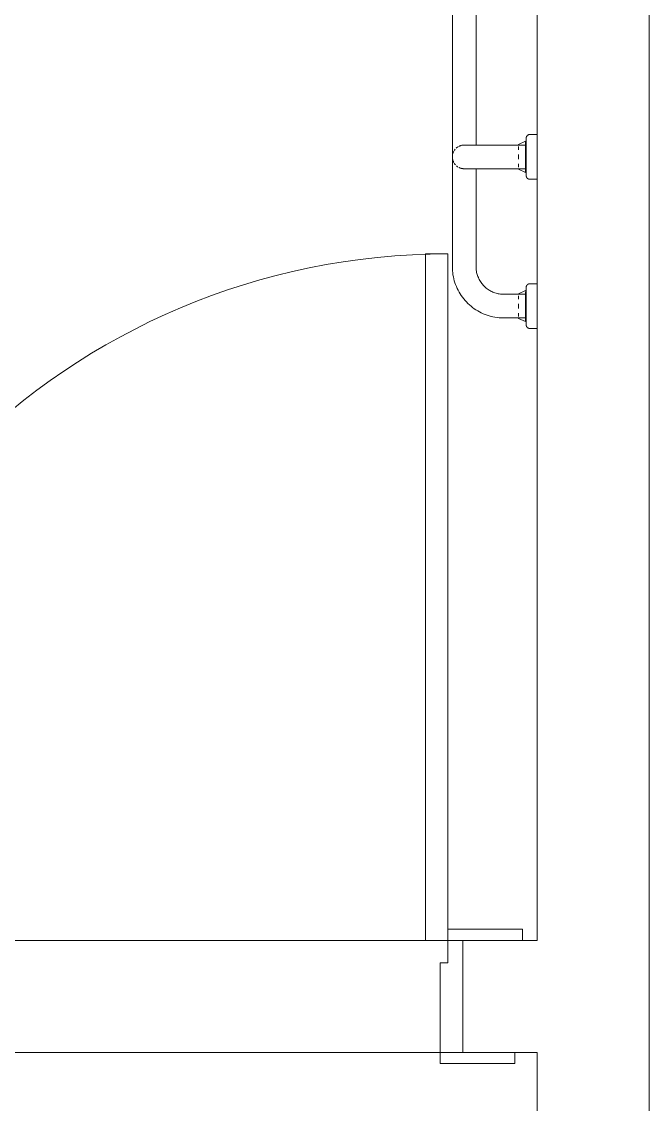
# Model space of a CAD drawing. Header units: millimetres. Extents: x 565.4 to 596.6, y 239.2 to 280.8.
# Drawn here: x 579.594 to 580.435, y 263.441 to 264.892 of the extents above; entities that cross this region are included whole.
import ezdxf

# ---------------------------------------------------------------- set-up
doc = ezdxf.new("R2010")
doc.units = ezdxf.units.MM
doc.header["$LTSCALE"] = 75
for name, color, linetype, lineweight in [('A Arquitetura LRZ', 252, 'Continuous', 9), ('A Esquadrias LRZ', 252, 'Continuous', 9), ('A Mobiliário LRZ', 253, 'Continuous', 9)]:
    doc.layers.add(name, color=color, linetype=linetype, lineweight=lineweight)

msp = doc.modelspace()

# ---------------------------------------------------------------- linework, layer by layer
at = {"layer": 'A Arquitetura LRZ'}
for p, q in [((580.4348, 240.8304), (580.4348, 280.8104)), ((580.2848, 265.6604), (580.2848, 263.6604)), ((580.2848, 263.6604), (580.1848, 263.6604)), ((580.1848, 263.6604), (580.1848, 263.5104)), ((580.1848, 263.5104), (580.2848, 263.5104)), ((580.2848, 240.8104), (580.2848, 263.5104))]:
    msp.add_line(p, q, dxfattribs=at)
at = {"layer": 'A Esquadrias LRZ'}
for p, q in [((580.1348, 264.5804), (580.1648, 264.5804)), ((580.1348, 263.6604), (580.1348, 264.5804)), ((580.1648, 264.5804), (580.1648, 263.6604)), ((580.1648, 263.6754), (580.2648, 263.6754)), ((580.2648, 263.6754), (580.2648, 263.6604)), ((579.2448, 263.6604), (580.1648, 263.6604)), ((580.1648, 263.6604), (580.1348, 263.6604)), ((580.1648, 263.6604), (580.1648, 263.6304)), ((580.1648, 263.6604), (580.1848, 263.6604)), ((580.1848, 263.6604), (580.1648, 263.6604)), ((580.1548, 263.6304), (580.1548, 263.5104)), ((580.1648, 263.6304), (580.1548, 263.6304)), ((580.1548, 263.5104), (579.2548, 263.5104)), ((580.1848, 263.5104), (580.1548, 263.5104)), ((580.1548, 263.5104), (580.1848, 263.5104)), ((580.1548, 263.4954), (580.1548, 263.5104)), ((580.2548, 263.5104), (580.2548, 263.4954)), ((580.2548, 263.4954), (580.1548, 263.4954))]:
    msp.add_line(p, q, dxfattribs=at)
msp.add_arc((580.1648, 263.6604), 0.92, 90, 180, dxfattribs=at)
at = {"layer": 'A Mobiliário LRZ'}
for p, q in [((580.171, 265.2574), (580.171, 264.5634)), ((580.2027, 264.7262), (580.2027, 265.2574)), ((580.2698, 264.7354), (580.2699, 264.7356)), ((580.2698, 264.7353), (580.2698, 264.7354)), ((580.2698, 264.7354), (580.2698, 264.7354)), ((580.2698, 264.7354), (580.2698, 264.7354)), ((580.2698, 264.7354), (580.2698, 264.7354)), ((580.2698, 264.7354), (580.2698, 264.7353)), ((580.2698, 264.7352), (580.2698, 264.7353)), ((580.2698, 264.7353), (580.2698, 264.7352)), ((580.2698, 264.735), (580.2698, 264.7352)), ((580.2698, 264.7352), (580.2698, 264.7351)), ((580.2698, 264.7351), (580.2698, 264.7349)), ((580.2698, 264.7348), (580.2698, 264.735)), ((580.2698, 264.7349), (580.2698, 264.7347)), ((580.2698, 264.7346), (580.2698, 264.7348)), ((580.2698, 264.7347), (580.2698, 264.7344)), ((580.2698, 264.7343), (580.2698, 264.7346)), ((580.2698, 264.7344), (580.2698, 264.7341)), ((580.2698, 264.734), (580.2698, 264.7343)), ((580.2698, 264.7341), (580.2698, 264.7338)), ((580.2699, 264.7364), (580.27, 264.7366)), ((580.2699, 264.7364), (580.27, 264.7366)), ((580.2699, 264.7362), (580.2699, 264.7364)), ((580.2699, 264.7362), (580.2699, 264.7364)), ((580.2699, 264.736), (580.2699, 264.7362)), ((580.2699, 264.736), (580.2699, 264.7362)), ((580.2699, 264.7358), (580.2699, 264.736)), ((580.2699, 264.7356), (580.2699, 264.7358)), ((580.27, 264.7368), (580.2701, 264.737)), ((580.27, 264.7368), (580.2701, 264.737)), ((580.27, 264.7366), (580.27, 264.7368)), ((580.27, 264.7366), (580.27, 264.7368)), ((580.2701, 264.737), (580.2702, 264.7372)), ((580.2701, 264.737), (580.2702, 264.7372)), ((580.2702, 264.7374), (580.2703, 264.7375)), ((580.2702, 264.7374), (580.2703, 264.7375)), ((580.2702, 264.7372), (580.2702, 264.7374)), ((580.2702, 264.7372), (580.2702, 264.7374)), ((580.2703, 264.7375), (580.2704, 264.7377)), ((580.2703, 264.7375), (580.2704, 264.7377)), ((580.2704, 264.7377), (580.2705, 264.7379)), ((580.2704, 264.7377), (580.2705, 264.7379)), ((580.2705, 264.7379), (580.2706, 264.7381)), ((580.2705, 264.7379), (580.2706, 264.7381)), ((580.2706, 264.7381), (580.2707, 264.7382)), ((580.2706, 264.7381), (580.2707, 264.7382)), ((580.2707, 264.7382), (580.2708, 264.7384)), ((580.2707, 264.7382), (580.2708, 264.7384)), ((580.2708, 264.7384), (580.271, 264.7385)), ((580.2708, 264.7384), (580.271, 264.7385)), ((580.271, 264.7385), (580.2711, 264.7387)), ((580.271, 264.7385), (580.2711, 264.7387)), ((580.2711, 264.7387), (580.2712, 264.7388)), ((580.2711, 264.7387), (580.2712, 264.7388)), ((580.2712, 264.7388), (580.2714, 264.739)), ((580.2714, 264.739), (580.2715, 264.7391)), ((580.2715, 264.7391), (580.2717, 264.7393)), ((580.2715, 264.7391), (580.2717, 264.7393)), ((580.2717, 264.7393), (580.2718, 264.7394)), ((580.2717, 264.7393), (580.2718, 264.7394)), ((580.2718, 264.7394), (580.272, 264.7395)), ((580.2718, 264.7394), (580.272, 264.7395)), ((580.272, 264.7395), (580.2721, 264.7396)), ((580.272, 264.7395), (580.2721, 264.7396)), ((580.2721, 264.7396), (580.2723, 264.7397)), ((580.2721, 264.7396), (580.2723, 264.7397)), ((580.2723, 264.7397), (580.2725, 264.7398)), ((580.2723, 264.7397), (580.2725, 264.7398)), ((580.2725, 264.7398), (580.2727, 264.7399)), ((580.2725, 264.7398), (580.2727, 264.7399)), ((580.2727, 264.7399), (580.2728, 264.74)), ((580.2727, 264.7399), (580.2728, 264.74)), ((580.2728, 264.74), (580.273, 264.7401)), ((580.2728, 264.74), (580.273, 264.7401)), ((580.273, 264.7401), (580.2732, 264.7401)), ((580.273, 264.7401), (580.2732, 264.7401)), ((580.2732, 264.7401), (580.2734, 264.7402)), ((580.2732, 264.7401), (580.2734, 264.7402)), ((580.2734, 264.7402), (580.2736, 264.7402)), ((580.2734, 264.7402), (580.2736, 264.7402)), ((580.2736, 264.7402), (580.2738, 264.7403)), ((580.2736, 264.7402), (580.2738, 264.7403)), ((580.2738, 264.7403), (580.274, 264.7403)), ((580.2738, 264.7403), (580.274, 264.7403)), ((580.274, 264.7403), (580.2742, 264.7404)), ((580.274, 264.7403), (580.2742, 264.7404)), ((580.2742, 264.7404), (580.2744, 264.7404)), ((580.2742, 264.7404), (580.2744, 264.7404)), ((580.2744, 264.7404), (580.2746, 264.7404)), ((580.2744, 264.7404), (580.2746, 264.7404)), ((580.2746, 264.7404), (580.2748, 264.7404)), ((580.2848, 264.7404), (580.2748, 264.7404)), ((580.2748, 264.7404), (580.2748, 264.7404)), ((580.1737, 264.7194), (580.1741, 264.7199)), ((580.1741, 264.7199), (580.1745, 264.7204)), ((580.1745, 264.7204), (580.1749, 264.7209)), ((580.1762, 264.7222), (580.1767, 264.7226)), ((580.1767, 264.7226), (580.1772, 264.723)), ((580.1772, 264.723), (580.1777, 264.7234)), ((580.1777, 264.7234), (580.1782, 264.7237)), ((580.1793, 264.7244), (580.1799, 264.7247)), ((580.1799, 264.7247), (580.1805, 264.7249)), ((580.1805, 264.7249), (580.1811, 264.7252)), ((580.1811, 264.7252), (580.1817, 264.7254)), ((580.1817, 264.7254), (580.1823, 264.7256)), ((580.1823, 264.7256), (580.1829, 264.7258)), ((580.1829, 264.7258), (580.1835, 264.7259)), ((580.1835, 264.7259), (580.1841, 264.726)), ((580.1841, 264.726), (580.1847, 264.7261)), ((580.1847, 264.7261), (580.1854, 264.7262)), ((580.1854, 264.7262), (580.186, 264.7262)), ((580.186, 264.7262), (580.1866, 264.7263)), ((580.1866, 264.7263), (580.1868, 264.7263)), ((580.1869, 264.7263), (580.1868, 264.7263)), ((580.1868, 264.7263), (580.1868, 264.7263)), ((580.1868, 264.7263), (580.1869, 264.7263)), ((580.187, 264.7263), (580.1869, 264.7263)), ((580.1869, 264.7263), (580.187, 264.7263)), ((580.1873, 264.7263), (580.187, 264.7263)), ((580.187, 264.7263), (580.1872, 264.7263)), ((580.1872, 264.7263), (580.1875, 264.7263)), ((580.1876, 264.7263), (580.1873, 264.7263)), ((580.1875, 264.7263), (580.1879, 264.7263)), ((580.188, 264.7263), (580.1876, 264.7263)), ((580.1879, 264.7263), (580.1883, 264.7263)), ((580.1885, 264.7263), (580.188, 264.7263)), ((580.1883, 264.7263), (580.1889, 264.7263)), ((580.189, 264.7263), (580.1885, 264.7263)), ((580.1889, 264.7263), (580.1895, 264.7263)), ((580.1897, 264.7263), (580.189, 264.7263)), ((580.1895, 264.7263), (580.1902, 264.7263)), ((580.1904, 264.7263), (580.1897, 264.7263)), ((580.1902, 264.7263), (580.191, 264.7263)), ((580.1912, 264.7263), (580.1904, 264.7263)), ((580.191, 264.7263), (580.1919, 264.7263)), ((580.1921, 264.7263), (580.1912, 264.7263)), ((580.1919, 264.7263), (580.1928, 264.7263)), ((580.1931, 264.7263), (580.1921, 264.7263)), ((580.1941, 264.7263), (580.1931, 264.7263)), ((580.1952, 264.7263), (580.1941, 264.7263)), ((580.1964, 264.7263), (580.1952, 264.7263)), ((580.1977, 264.7263), (580.1964, 264.7263)), ((580.199, 264.7263), (580.1977, 264.7263)), ((580.2004, 264.7263), (580.199, 264.7263)), ((580.1992, 264.7263), (580.2, 264.7263)), ((580.2, 264.7263), (580.2014, 264.7263)), ((580.2018, 264.7263), (580.2004, 264.7263)), ((580.2014, 264.7263), (580.2029, 264.7263)), ((580.2033, 264.7263), (580.2018, 264.7263)), ((580.2029, 264.7263), (580.2044, 264.7263)), ((580.2049, 264.7263), (580.2033, 264.7263)), ((580.2044, 264.7263), (580.2061, 264.7263)), ((580.2065, 264.7263), (580.2049, 264.7263)), ((580.2061, 264.7263), (580.2077, 264.7263)), ((580.2082, 264.7263), (580.2065, 264.7263)), ((580.2077, 264.7263), (580.2094, 264.7263)), ((580.2099, 264.7263), (580.2082, 264.7263)), ((580.2094, 264.7263), (580.2112, 264.7263)), ((580.2117, 264.7263), (580.2099, 264.7263)), ((580.2112, 264.7263), (580.213, 264.7263)), ((580.2135, 264.7263), (580.2117, 264.7263)), ((580.213, 264.7263), (580.2149, 264.7263)), ((580.2154, 264.7263), (580.2135, 264.7263)), ((580.2149, 264.7263), (580.2167, 264.7263)), ((580.2173, 264.7263), (580.2154, 264.7263)), ((580.2167, 264.7263), (580.2187, 264.7263)), ((580.2192, 264.7263), (580.2173, 264.7263)), ((580.2187, 264.7263), (580.2206, 264.7263)), ((580.2212, 264.7263), (580.2192, 264.7263)), ((580.2206, 264.7263), (580.2226, 264.7263)), ((580.2232, 264.7263), (580.2212, 264.7263)), ((580.2226, 264.7263), (580.2246, 264.7263)), ((580.2252, 264.7263), (580.2232, 264.7263)), ((580.2246, 264.7263), (580.2267, 264.7263)), ((580.2272, 264.7263), (580.2252, 264.7263)), ((580.2267, 264.7263), (580.2287, 264.7263)), ((580.2293, 264.7263), (580.2272, 264.7263)), ((580.2287, 264.7263), (580.2308, 264.7263)), ((580.2314, 264.7263), (580.2293, 264.7263)), ((580.2308, 264.7263), (580.2329, 264.7263)), ((580.2335, 264.7263), (580.2314, 264.7263)), ((580.2329, 264.7263), (580.235, 264.7263)), ((580.2356, 264.7263), (580.2335, 264.7263)), ((580.235, 264.7263), (580.2372, 264.7263)), ((580.2377, 264.7263), (580.2356, 264.7263)), ((580.2372, 264.7263), (580.2393, 264.7263)), ((580.2398, 264.7263), (580.2377, 264.7263)), ((580.2698, 264.7263), (580.2398, 264.7263)), ((580.2688, 264.7313), (580.2598, 264.7271)), ((580.2598, 264.7271), (580.2598, 264.7267)), ((580.2598, 264.7242), (580.2598, 264.7198)), ((580.2698, 264.7313), (580.2688, 264.7313)), ((580.2688, 264.7313), (580.2688, 264.6896)), ((580.2698, 264.7336), (580.2698, 264.734)), ((580.2698, 264.7338), (580.2698, 264.7334)), ((580.2698, 264.7332), (580.2698, 264.7336)), ((580.2698, 264.7334), (580.2698, 264.733)), ((580.2698, 264.7328), (580.2698, 264.7332)), ((580.2698, 264.733), (580.2698, 264.7326)), ((580.2698, 264.7323), (580.2698, 264.7328)), ((580.2698, 264.7326), (580.2698, 264.7321)), ((580.2698, 264.7318), (580.2698, 264.7323)), ((580.2698, 264.7318), (580.2698, 264.7323)), ((580.2698, 264.7321), (580.2698, 264.7316)), ((580.2698, 264.7321), (580.2698, 264.7316)), ((580.2698, 264.7313), (580.2698, 264.7318)), ((580.2698, 264.7313), (580.2698, 264.7318)), ((580.2698, 264.7316), (580.2698, 264.731)), ((580.2698, 264.7316), (580.2698, 264.731)), ((580.2698, 264.7313), (580.2698, 264.7312)), ((580.2698, 264.731), (580.2698, 264.7305)), ((580.2698, 264.7305), (580.2698, 264.7298)), ((580.2698, 264.7298), (580.2698, 264.7292)), ((580.2698, 264.7292), (580.2698, 264.7285)), ((580.2698, 264.7285), (580.2698, 264.7278)), ((580.2698, 264.7278), (580.2698, 264.7271)), ((580.2698, 264.7271), (580.2698, 264.7263)), ((580.2698, 264.7263), (580.2698, 264.7255)), ((580.2698, 264.7255), (580.2698, 264.7247)), ((580.2698, 264.7247), (580.2698, 264.7239)), ((580.2698, 264.7239), (580.2698, 264.7231)), ((580.2698, 264.7231), (580.2698, 264.7222)), ((580.2698, 264.7222), (580.2698, 264.7213)), ((580.2698, 264.7213), (580.2698, 264.7204)), ((580.2698, 264.7204), (580.2698, 264.7195)), ((580.171, 264.7117), (580.1711, 264.7123)), ((580.171, 264.711), (580.171, 264.7117)), ((580.171, 264.7104), (580.171, 264.711)), ((580.171, 264.7096), (580.171, 264.7102)), ((580.171, 264.709), (580.171, 264.7096)), ((580.1711, 264.7083), (580.171, 264.709)), ((580.1711, 264.7123), (580.1712, 264.7129)), ((580.1712, 264.7077), (580.1711, 264.7083)), ((580.1712, 264.7129), (580.1713, 264.7136)), ((580.1713, 264.7071), (580.1712, 264.7077)), ((580.1713, 264.7136), (580.1714, 264.7142)), ((580.1715, 264.7065), (580.1713, 264.7071)), ((580.1714, 264.7142), (580.1716, 264.7148)), ((580.1716, 264.7059), (580.1715, 264.7065)), ((580.1716, 264.7148), (580.1718, 264.7154)), ((580.1718, 264.7053), (580.1716, 264.7059)), ((580.1718, 264.7154), (580.172, 264.716)), ((580.172, 264.7047), (580.1718, 264.7053)), ((580.172, 264.716), (580.1722, 264.7166)), ((580.1722, 264.7166), (580.1725, 264.7172)), ((580.1725, 264.7172), (580.1728, 264.7177)), ((580.1734, 264.7188), (580.1737, 264.7194)), ((580.2598, 264.7135), (580.2598, 264.7073)), ((580.2698, 264.7195), (580.2698, 264.7185)), ((580.2698, 264.7185), (580.2698, 264.7176)), ((580.2698, 264.7176), (580.2698, 264.7166)), ((580.2698, 264.7166), (580.2698, 264.7156)), ((580.2698, 264.7156), (580.2698, 264.7147)), ((580.2698, 264.7147), (580.2698, 264.7137)), ((580.2698, 264.7137), (580.2698, 264.7127)), ((580.2698, 264.7127), (580.2698, 264.7117)), ((580.2698, 264.7117), (580.2698, 264.7107)), ((580.2698, 264.7107), (580.2698, 264.7097)), ((580.2698, 264.7097), (580.2698, 264.7087)), ((580.2698, 264.7087), (580.2698, 264.7077)), ((580.2698, 264.7077), (580.2698, 264.7067)), ((580.2698, 264.7067), (580.2698, 264.7057)), ((580.2698, 264.7057), (580.2698, 264.7047)), ((580.1723, 264.7041), (580.172, 264.7047)), ((580.1725, 264.7035), (580.1723, 264.7041)), ((580.1728, 264.7029), (580.1725, 264.7035)), ((580.1738, 264.7013), (580.1735, 264.7018)), ((580.1742, 264.7008), (580.1738, 264.7013)), ((580.1746, 264.7003), (580.1742, 264.7008)), ((580.175, 264.6998), (580.1746, 264.7003)), ((580.1768, 264.6981), (580.1764, 264.6985)), ((580.1773, 264.6977), (580.1768, 264.6981)), ((580.1779, 264.6973), (580.1773, 264.6977)), ((580.1784, 264.697), (580.1779, 264.6973)), ((580.1801, 264.6961), (580.1795, 264.6963)), ((580.1806, 264.6958), (580.1801, 264.6961)), ((580.1812, 264.6956), (580.1806, 264.6958)), ((580.1818, 264.6954), (580.1812, 264.6956)), ((580.1824, 264.6952), (580.1818, 264.6954)), ((580.183, 264.695), (580.1824, 264.6952)), ((580.1837, 264.6949), (580.183, 264.695)), ((580.1843, 264.6948), (580.1837, 264.6949)), ((580.1849, 264.6947), (580.1843, 264.6948)), ((580.1855, 264.6946), (580.1849, 264.6947)), ((580.1862, 264.6946), (580.1855, 264.6946)), ((580.1868, 264.6946), (580.1862, 264.6946)), ((580.1868, 264.6946), (580.1869, 264.6946)), ((580.1869, 264.6946), (580.1868, 264.6946)), ((580.1868, 264.6946), (580.1868, 264.6946)), ((580.1869, 264.6946), (580.187, 264.6946)), ((580.187, 264.6946), (580.1869, 264.6946)), ((580.187, 264.6946), (580.1872, 264.6946)), ((580.1873, 264.6946), (580.187, 264.6946)), ((580.1872, 264.6946), (580.1875, 264.6946)), ((580.1876, 264.6946), (580.1873, 264.6946)), ((580.1875, 264.6946), (580.1879, 264.6946)), ((580.188, 264.6946), (580.1876, 264.6946)), ((580.1879, 264.6946), (580.1883, 264.6946)), ((580.1885, 264.6946), (580.188, 264.6946)), ((580.1883, 264.6946), (580.1889, 264.6946)), ((580.189, 264.6946), (580.1885, 264.6946)), ((580.1889, 264.6946), (580.1895, 264.6946)), ((580.1897, 264.6946), (580.189, 264.6946)), ((580.1895, 264.6946), (580.1902, 264.6946)), ((580.1904, 264.6946), (580.1897, 264.6946)), ((580.1902, 264.6946), (580.191, 264.6946)), ((580.1912, 264.6946), (580.1904, 264.6946)), ((580.191, 264.6946), (580.1919, 264.6946)), ((580.1921, 264.6946), (580.1912, 264.6946)), ((580.1919, 264.6946), (580.1928, 264.6946)), ((580.1931, 264.6946), (580.1921, 264.6946)), ((580.1928, 264.6946), (580.1938, 264.6946)), ((580.1941, 264.6946), (580.1931, 264.6946)), ((580.1938, 264.6946), (580.1949, 264.6946)), ((580.1949, 264.6946), (580.1961, 264.6946)), ((580.1961, 264.6946), (580.1973, 264.6946)), ((580.1973, 264.6946), (580.1986, 264.6946)), ((580.1986, 264.6946), (580.2, 264.6946)), ((580.2, 264.6946), (580.2014, 264.6946)), ((580.2014, 264.6946), (580.2029, 264.6946)), ((580.2027, 264.5634), (580.2027, 264.6944)), ((580.2029, 264.6946), (580.2044, 264.6946)), ((580.2044, 264.6946), (580.2061, 264.6946)), ((580.2061, 264.6946), (580.2077, 264.6946)), ((580.2077, 264.6946), (580.2094, 264.6946)), ((580.2094, 264.6946), (580.2112, 264.6946)), ((580.2112, 264.6946), (580.213, 264.6946)), ((580.2135, 264.6946), (580.2126, 264.6946)), ((580.213, 264.6946), (580.2149, 264.6946)), ((580.2154, 264.6946), (580.2135, 264.6946)), ((580.2149, 264.6946), (580.2167, 264.6946)), ((580.2173, 264.6946), (580.2154, 264.6946)), ((580.2167, 264.6946), (580.2187, 264.6946)), ((580.2192, 264.6946), (580.2173, 264.6946)), ((580.2187, 264.6946), (580.2206, 264.6946)), ((580.2212, 264.6946), (580.2192, 264.6946)), ((580.2206, 264.6946), (580.2226, 264.6946)), ((580.2232, 264.6946), (580.2212, 264.6946)), ((580.2226, 264.6946), (580.2246, 264.6946)), ((580.2252, 264.6946), (580.2232, 264.6946)), ((580.2246, 264.6946), (580.2267, 264.6946)), ((580.2272, 264.6946), (580.2252, 264.6946)), ((580.2267, 264.6946), (580.2287, 264.6946)), ((580.2293, 264.6946), (580.2272, 264.6946)), ((580.2287, 264.6946), (580.2308, 264.6946)), ((580.2314, 264.6946), (580.2293, 264.6946)), ((580.2308, 264.6946), (580.2329, 264.6946)), ((580.2335, 264.6946), (580.2314, 264.6946)), ((580.2329, 264.6946), (580.235, 264.6946)), ((580.2356, 264.6946), (580.2335, 264.6946)), ((580.235, 264.6946), (580.2372, 264.6946)), ((580.2377, 264.6946), (580.2356, 264.6946)), ((580.2372, 264.6946), (580.2393, 264.6946)), ((580.2398, 264.6946), (580.2377, 264.6946)), ((580.2393, 264.6946), (580.2398, 264.6946)), ((580.2398, 264.6946), (580.2698, 264.6946)), ((580.2598, 264.7011), (580.2598, 264.6966)), ((580.2598, 264.6938), (580.2688, 264.6896)), ((580.2598, 264.6938), (580.2598, 264.6938)), ((580.2698, 264.7047), (580.2698, 264.7038)), ((580.2698, 264.7038), (580.2698, 264.7028)), ((580.2698, 264.7028), (580.2698, 264.7018)), ((580.2698, 264.7018), (580.2698, 264.7009)), ((580.2698, 264.7009), (580.2698, 264.7)), ((580.2698, 264.7), (580.2698, 264.6991)), ((580.2698, 264.6991), (580.2698, 264.6982)), ((580.2698, 264.6982), (580.2698, 264.6974)), ((580.2698, 264.6974), (580.2698, 264.6965)), ((580.2698, 264.6965), (580.2698, 264.6957)), ((580.2698, 264.6957), (580.2698, 264.6949)), ((580.2698, 264.6949), (580.2698, 264.6941)), ((580.2698, 264.6941), (580.2698, 264.6934)), ((580.2698, 264.6934), (580.2698, 264.6927)), ((580.2698, 264.6927), (580.2698, 264.692)), ((580.2698, 264.692), (580.2698, 264.6913)), ((580.2698, 264.6913), (580.2698, 264.6907)), ((580.2698, 264.6907), (580.2698, 264.6901)), ((580.2688, 264.6896), (580.2698, 264.6896)), ((580.2698, 264.6901), (580.2698, 264.6895)), ((580.2698, 264.6892), (580.2698, 264.6898)), ((580.2698, 264.6892), (580.2698, 264.6898)), ((580.2698, 264.6897), (580.2698, 264.6896)), ((580.2698, 264.6895), (580.2698, 264.689)), ((580.2698, 264.6895), (580.2698, 264.689)), ((580.2698, 264.6887), (580.2698, 264.6892)), ((580.2698, 264.6887), (580.2698, 264.6892)), ((580.2698, 264.689), (580.2698, 264.6885)), ((580.2698, 264.689), (580.2698, 264.6885)), ((580.2698, 264.6882), (580.2698, 264.6887)), ((580.2698, 264.6885), (580.2698, 264.688)), ((580.2698, 264.6878), (580.2698, 264.6882)), ((580.2698, 264.688), (580.2698, 264.6876)), ((580.2698, 264.6874), (580.2698, 264.6878)), ((580.2698, 264.6876), (580.2698, 264.6872)), ((580.2698, 264.687), (580.2698, 264.6874)), ((580.2698, 264.6872), (580.2698, 264.6868)), ((580.2698, 264.6867), (580.2698, 264.687)), ((580.2698, 264.6868), (580.2698, 264.6865)), ((580.2698, 264.6864), (580.2698, 264.6867)), ((580.2698, 264.6865), (580.2698, 264.6863)), ((580.2698, 264.6861), (580.2698, 264.6864)), ((580.2698, 264.6863), (580.2698, 264.686)), ((580.2698, 264.6859), (580.2698, 264.6861)), ((580.2698, 264.686), (580.2698, 264.6858)), ((580.2698, 264.6857), (580.2698, 264.6859)), ((580.2698, 264.6858), (580.2698, 264.6857)), ((580.2698, 264.6856), (580.2698, 264.6857)), ((580.2698, 264.6857), (580.2698, 264.6855)), ((580.2698, 264.6855), (580.2698, 264.6856)), ((580.2698, 264.6854), (580.2698, 264.6855)), ((580.2698, 264.6855), (580.2698, 264.6855)), ((580.2698, 264.6855), (580.2698, 264.6854)), ((580.2698, 264.6853), (580.2698, 264.6854)), ((580.2698, 264.6854), (580.2698, 264.6854)), ((580.2698, 264.6854), (580.2698, 264.6854)), ((580.2699, 264.6851), (580.2698, 264.6853)), ((580.2699, 264.685), (580.2699, 264.6851)), ((580.2699, 264.6848), (580.2699, 264.685)), ((580.2699, 264.6848), (580.2699, 264.685)), ((580.2699, 264.6846), (580.2699, 264.6848)), ((580.2699, 264.6846), (580.2699, 264.6848)), ((580.27, 264.6844), (580.2699, 264.6846)), ((580.27, 264.6844), (580.2699, 264.6846)), ((580.27, 264.6842), (580.27, 264.6844)), ((580.27, 264.6842), (580.27, 264.6844)), ((580.2701, 264.684), (580.27, 264.6842)), ((580.2701, 264.684), (580.27, 264.6842)), ((580.2701, 264.6838), (580.2701, 264.684)), ((580.2701, 264.6838), (580.2701, 264.684)), ((580.2702, 264.6836), (580.2701, 264.6838)), ((580.2702, 264.6836), (580.2701, 264.6838)), ((580.2703, 264.6834), (580.2702, 264.6836)), ((580.2703, 264.6834), (580.2702, 264.6836)), ((580.2703, 264.6832), (580.2703, 264.6834)), ((580.2703, 264.6832), (580.2703, 264.6834)), ((580.2704, 264.683), (580.2703, 264.6832)), ((580.2704, 264.683), (580.2703, 264.6832)), ((580.2705, 264.6829), (580.2704, 264.683)), ((580.2705, 264.6829), (580.2704, 264.683)), ((580.2706, 264.6827), (580.2705, 264.6829)), ((580.2706, 264.6827), (580.2705, 264.6829)), ((580.2708, 264.6825), (580.2706, 264.6827)), ((580.2708, 264.6825), (580.2706, 264.6827)), ((580.2709, 264.6824), (580.2708, 264.6825)), ((580.2709, 264.6824), (580.2708, 264.6825)), ((580.271, 264.6822), (580.2709, 264.6824)), ((580.271, 264.6822), (580.2709, 264.6824)), ((580.2711, 264.6821), (580.271, 264.6822)), ((580.2711, 264.6821), (580.271, 264.6822)), ((580.2713, 264.6819), (580.2711, 264.6821)), ((580.2713, 264.6819), (580.2711, 264.6821)), ((580.2714, 264.6818), (580.2713, 264.6819)), ((580.2715, 264.6816), (580.2714, 264.6818)), ((580.2717, 264.6815), (580.2715, 264.6816)), ((580.2717, 264.6815), (580.2715, 264.6816)), ((580.2719, 264.6814), (580.2717, 264.6815)), ((580.2719, 264.6814), (580.2717, 264.6815)), ((580.272, 264.6813), (580.2719, 264.6814)), ((580.272, 264.6813), (580.2719, 264.6814)), ((580.2722, 264.6812), (580.272, 264.6813)), ((580.2722, 264.6812), (580.272, 264.6813)), ((580.2724, 264.6811), (580.2722, 264.6812)), ((580.2724, 264.6811), (580.2722, 264.6812)), ((580.2725, 264.681), (580.2724, 264.6811)), ((580.2725, 264.681), (580.2724, 264.6811)), ((580.2727, 264.6809), (580.2725, 264.681)), ((580.2727, 264.6809), (580.2725, 264.681)), ((580.2729, 264.6808), (580.2727, 264.6809)), ((580.2729, 264.6808), (580.2727, 264.6809)), ((580.2731, 264.6807), (580.2729, 264.6808)), ((580.2731, 264.6807), (580.2729, 264.6808)), ((580.2733, 264.6807), (580.2731, 264.6807)), ((580.2733, 264.6807), (580.2731, 264.6807)), ((580.2735, 264.6806), (580.2733, 264.6807)), ((580.2735, 264.6806), (580.2733, 264.6807)), ((580.2737, 264.6805), (580.2735, 264.6806)), ((580.2737, 264.6805), (580.2735, 264.6806)), ((580.2739, 264.6805), (580.2737, 264.6805)), ((580.2739, 264.6805), (580.2737, 264.6805)), ((580.274, 264.6805), (580.2739, 264.6805)), ((580.274, 264.6805), (580.2739, 264.6805)), ((580.2742, 264.6804), (580.274, 264.6805)), ((580.2742, 264.6804), (580.274, 264.6805)), ((580.2744, 264.6804), (580.2742, 264.6804)), ((580.2744, 264.6804), (580.2742, 264.6804)), ((580.2746, 264.6804), (580.2744, 264.6804)), ((580.2746, 264.6804), (580.2744, 264.6804)), ((580.2748, 264.6804), (580.2746, 264.6804)), ((580.2748, 264.6804), (580.2848, 264.6804)), ((580.171, 264.5634), (580.171, 264.5607)), ((580.171, 264.5607), (580.1712, 264.5579)), ((580.2027, 264.563), (580.2027, 264.5634)), ((580.2027, 264.5615), (580.2027, 264.563)), ((580.2028, 264.5601), (580.2027, 264.5615)), ((580.203, 264.5586), (580.2028, 264.5601)), ((580.1712, 264.5579), (580.1715, 264.5552)), ((580.1715, 264.5552), (580.1718, 264.5525)), ((580.1718, 264.5525), (580.1723, 264.5498)), ((580.1723, 264.5498), (580.1729, 264.5471)), ((580.1729, 264.5471), (580.1736, 264.5444)), ((580.2032, 264.5571), (580.203, 264.5586)), ((580.2035, 264.5557), (580.2032, 264.5571)), ((580.2038, 264.5542), (580.2035, 264.5557)), ((580.2042, 264.5528), (580.2038, 264.5542)), ((580.2047, 264.5514), (580.2042, 264.5528)), ((580.2052, 264.55), (580.2047, 264.5514)), ((580.2058, 264.5486), (580.2052, 264.55)), ((580.2064, 264.5472), (580.2058, 264.5486)), ((580.2071, 264.5459), (580.2064, 264.5472)), ((580.2078, 264.5446), (580.2071, 264.5459)), ((580.1736, 264.5444), (580.1745, 264.5418)), ((580.1745, 264.5418), (580.1754, 264.5392)), ((580.1754, 264.5392), (580.1764, 264.5366)), ((580.1764, 264.5366), (580.1775, 264.5341)), ((580.1775, 264.5341), (580.1787, 264.5316)), ((580.1787, 264.5316), (580.1801, 264.5292)), ((580.2086, 264.5433), (580.2078, 264.5446)), ((580.2094, 264.5421), (580.2086, 264.5433)), ((580.2103, 264.5409), (580.2094, 264.5421)), ((580.2112, 264.5397), (580.2103, 264.5409)), ((580.2122, 264.5386), (580.2112, 264.5397)), ((580.2132, 264.5375), (580.2122, 264.5386)), ((580.2142, 264.5365), (580.2132, 264.5375)), ((580.2153, 264.5355), (580.2142, 264.5365)), ((580.2165, 264.5345), (580.2153, 264.5355)), ((580.2176, 264.5336), (580.2165, 264.5345)), ((580.2189, 264.5327), (580.2176, 264.5336)), ((580.2201, 264.5319), (580.2189, 264.5327)), ((580.2214, 264.5312), (580.2201, 264.5319)), ((580.2227, 264.5305), (580.2214, 264.5312)), ((580.2688, 264.5313), (580.2598, 264.5271)), ((580.2698, 264.5313), (580.2688, 264.5313)), ((580.2698, 264.5354), (580.2699, 264.5356)), ((580.2698, 264.5353), (580.2698, 264.5354)), ((580.2698, 264.5354), (580.2698, 264.5354)), ((580.2698, 264.5354), (580.2698, 264.5354)), ((580.2698, 264.5354), (580.2698, 264.5354)), ((580.2698, 264.5354), (580.2698, 264.5353)), ((580.2698, 264.5352), (580.2698, 264.5353)), ((580.2698, 264.5353), (580.2698, 264.5352)), ((580.2698, 264.535), (580.2698, 264.5352)), ((580.2698, 264.5352), (580.2698, 264.5351)), ((580.2698, 264.5351), (580.2698, 264.5349)), ((580.2698, 264.5349), (580.2698, 264.535)), ((580.2698, 264.5346), (580.2698, 264.5349)), ((580.2698, 264.5349), (580.2698, 264.5347)), ((580.2698, 264.5347), (580.2698, 264.5344)), ((580.2698, 264.5344), (580.2698, 264.5346)), ((580.2698, 264.534), (580.2698, 264.5344)), ((580.2698, 264.5344), (580.2698, 264.5341)), ((580.2698, 264.5341), (580.2698, 264.5338)), ((580.2698, 264.5337), (580.2698, 264.534)), ((580.2698, 264.5338), (580.2698, 264.5334)), ((580.2698, 264.5333), (580.2698, 264.5337)), ((580.2698, 264.5334), (580.2698, 264.533)), ((580.2698, 264.5329), (580.2698, 264.5333)), ((580.2698, 264.533), (580.2698, 264.5326)), ((580.2698, 264.5325), (580.2698, 264.5329)), ((580.2698, 264.5326), (580.2698, 264.5321)), ((580.2698, 264.532), (580.2698, 264.5325)), ((580.2698, 264.5321), (580.2698, 264.5316)), ((580.2698, 264.5314), (580.2698, 264.532)), ((580.2698, 264.5316), (580.2698, 264.531)), ((580.2698, 264.5309), (580.2698, 264.5314)), ((580.2698, 264.531), (580.2698, 264.5305)), ((580.2699, 264.5364), (580.27, 264.5366)), ((580.2699, 264.5362), (580.2699, 264.5364)), ((580.2699, 264.536), (580.2699, 264.5362)), ((580.2699, 264.5358), (580.2699, 264.536)), ((580.2699, 264.5356), (580.2699, 264.5358)), ((580.27, 264.5368), (580.2701, 264.537)), ((580.27, 264.5366), (580.27, 264.5368)), ((580.2701, 264.537), (580.2702, 264.5372)), ((580.2702, 264.5374), (580.2703, 264.5375)), ((580.2702, 264.5372), (580.2702, 264.5374)), ((580.2703, 264.5375), (580.2704, 264.5377)), ((580.2704, 264.5377), (580.2705, 264.5379)), ((580.2705, 264.5379), (580.2706, 264.5381)), ((580.2706, 264.5381), (580.2707, 264.5382)), ((580.2707, 264.5382), (580.2708, 264.5384)), ((580.2708, 264.5384), (580.271, 264.5385)), ((580.271, 264.5385), (580.2711, 264.5387)), ((580.2711, 264.5387), (580.2712, 264.5388)), ((580.2712, 264.5388), (580.2714, 264.539)), ((580.2714, 264.539), (580.2715, 264.5391)), ((580.2715, 264.5391), (580.2717, 264.5393)), ((580.2717, 264.5393), (580.2718, 264.5394)), ((580.2718, 264.5394), (580.272, 264.5395)), ((580.272, 264.5395), (580.2721, 264.5396)), ((580.2721, 264.5396), (580.2723, 264.5397)), ((580.2723, 264.5397), (580.2725, 264.5398)), ((580.2725, 264.5398), (580.2727, 264.5399)), ((580.2727, 264.5399), (580.2728, 264.54)), ((580.2728, 264.54), (580.273, 264.5401)), ((580.273, 264.5401), (580.2732, 264.5401)), ((580.2732, 264.5401), (580.2734, 264.5402)), ((580.2734, 264.5402), (580.2736, 264.5402)), ((580.2736, 264.5402), (580.2738, 264.5403)), ((580.2738, 264.5403), (580.274, 264.5403)), ((580.274, 264.5403), (580.2742, 264.5404)), ((580.2742, 264.5404), (580.2744, 264.5404)), ((580.2744, 264.5404), (580.2746, 264.5404)), ((580.2746, 264.5404), (580.2748, 264.5404)), ((580.2848, 264.5404), (580.2748, 264.5404)), ((580.2748, 264.5404), (580.2748, 264.5404)), ((580.1801, 264.5292), (580.1815, 264.5268)), ((580.1815, 264.5268), (580.183, 264.5245)), ((580.183, 264.5245), (580.1846, 264.5223)), ((580.1846, 264.5223), (580.1863, 264.5201)), ((580.1863, 264.5201), (580.1881, 264.518)), ((580.1881, 264.518), (580.1899, 264.516)), ((580.224, 264.5298), (580.2227, 264.5305)), ((580.2254, 264.5292), (580.224, 264.5298)), ((580.2267, 264.5286), (580.2254, 264.5292)), ((580.2281, 264.5281), (580.2267, 264.5286)), ((580.2296, 264.5277), (580.2281, 264.5281)), ((580.231, 264.5273), (580.2296, 264.5277)), ((580.2325, 264.527), (580.231, 264.5273)), ((580.2339, 264.5267), (580.2325, 264.527)), ((580.2354, 264.5265), (580.2339, 264.5267)), ((580.2369, 264.5264), (580.2354, 264.5265)), ((580.2384, 264.5263), (580.2369, 264.5264)), ((580.2398, 264.5263), (580.2384, 264.5263)), ((580.2698, 264.5263), (580.2398, 264.5263)), ((580.2598, 264.5271), (580.2598, 264.5267)), ((580.2598, 264.5242), (580.2598, 264.5198)), ((580.2688, 264.5302), (580.2688, 264.5104)), ((580.2698, 264.5303), (580.2698, 264.5309)), ((580.2698, 264.5305), (580.2698, 264.5298)), ((580.2698, 264.5298), (580.2698, 264.5292)), ((580.2698, 264.5292), (580.2698, 264.5285)), ((580.2698, 264.5285), (580.2698, 264.5278)), ((580.2698, 264.5278), (580.2698, 264.5271)), ((580.2698, 264.5271), (580.2698, 264.5263)), ((580.2698, 264.5263), (580.2698, 264.5255)), ((580.2698, 264.5255), (580.2698, 264.5247)), ((580.2698, 264.5247), (580.2698, 264.5239)), ((580.2698, 264.5239), (580.2698, 264.5231)), ((580.2698, 264.5231), (580.2698, 264.5222)), ((580.2698, 264.5222), (580.2698, 264.5213)), ((580.2698, 264.5213), (580.2698, 264.5204)), ((580.2698, 264.5204), (580.2698, 264.5195)), ((580.2698, 264.5195), (580.2698, 264.5185)), ((580.2698, 264.5185), (580.2698, 264.5176)), ((580.2698, 264.5176), (580.2698, 264.5166)), ((580.2698, 264.5166), (580.2698, 264.5156)), ((580.1899, 264.516), (580.1919, 264.514)), ((580.1919, 264.514), (580.1939, 264.5121)), ((580.1939, 264.5121), (580.196, 264.5103)), ((580.196, 264.5103), (580.1981, 264.5086)), ((580.1981, 264.5086), (580.2003, 264.507)), ((580.2003, 264.507), (580.2026, 264.5055)), ((580.2026, 264.5055), (580.205, 264.504)), ((580.205, 264.504), (580.2074, 264.5027)), ((580.2074, 264.5027), (580.2098, 264.5014)), ((580.2598, 264.5135), (580.2598, 264.5104)), ((580.2598, 264.5104), (580.2598, 264.5073)), ((580.2688, 264.5104), (580.2688, 264.4906)), ((580.2698, 264.5156), (580.2698, 264.5147)), ((580.2698, 264.5147), (580.2698, 264.5137)), ((580.2698, 264.5137), (580.2698, 264.5127)), ((580.2698, 264.5127), (580.2698, 264.5117)), ((580.2698, 264.5117), (580.2698, 264.5107)), ((580.2698, 264.5107), (580.2698, 264.5104)), ((580.2698, 264.5104), (580.2698, 264.5094)), ((580.2698, 264.5094), (580.2698, 264.5084)), ((580.2698, 264.5084), (580.2698, 264.5074)), ((580.2698, 264.5074), (580.2698, 264.5064)), ((580.2698, 264.5064), (580.2698, 264.5054)), ((580.2698, 264.5054), (580.2698, 264.5045)), ((580.2698, 264.5045), (580.2698, 264.5035)), ((580.2698, 264.5035), (580.2698, 264.5025)), ((580.2698, 264.5025), (580.2698, 264.5016)), ((580.2098, 264.5014), (580.2123, 264.5003)), ((580.2123, 264.5003), (580.2149, 264.4992)), ((580.2149, 264.4992), (580.2175, 264.4983)), ((580.2175, 264.4983), (580.2201, 264.4974)), ((580.2201, 264.4974), (580.2228, 264.4967)), ((580.2228, 264.4967), (580.2254, 264.4961)), ((580.2254, 264.4961), (580.2281, 264.4956)), ((580.2281, 264.4956), (580.2309, 264.4951)), ((580.2309, 264.4951), (580.2336, 264.4948)), ((580.2336, 264.4948), (580.2363, 264.4946)), ((580.2363, 264.4946), (580.2391, 264.4946)), ((580.2391, 264.4946), (580.2398, 264.4946)), ((580.2398, 264.4946), (580.2698, 264.4946)), ((580.2598, 264.5011), (580.2598, 264.4966)), ((580.2598, 264.4941), (580.2598, 264.4938)), ((580.2598, 264.4938), (580.2688, 264.4896)), ((580.2688, 264.4896), (580.2698, 264.4896)), ((580.2698, 264.5016), (580.2698, 264.5007)), ((580.2698, 264.5007), (580.2698, 264.4998)), ((580.2698, 264.4998), (580.2698, 264.4989)), ((580.2698, 264.4989), (580.2698, 264.498)), ((580.2698, 264.498), (580.2698, 264.4971)), ((580.2698, 264.4971), (580.2698, 264.4963)), ((580.2698, 264.4963), (580.2698, 264.4955)), ((580.2698, 264.4955), (580.2698, 264.4947)), ((580.2698, 264.4947), (580.2698, 264.4939)), ((580.2698, 264.4939), (580.2698, 264.4932)), ((580.2698, 264.4932), (580.2698, 264.4925)), ((580.2698, 264.4925), (580.2698, 264.4918)), ((580.2698, 264.4918), (580.2698, 264.4911)), ((580.2698, 264.4911), (580.2698, 264.4905)), ((580.2698, 264.4905), (580.2698, 264.4899)), ((580.2698, 264.4898), (580.2698, 264.4904)), ((580.2698, 264.4899), (580.2698, 264.4894)), ((580.2698, 264.4892), (580.2698, 264.4898)), ((580.2698, 264.4894), (580.2698, 264.4888)), ((580.2698, 264.4887), (580.2698, 264.4892)), ((580.2698, 264.4888), (580.2698, 264.4884)), ((580.2698, 264.4882), (580.2698, 264.4887)), ((580.2698, 264.4884), (580.2698, 264.4879)), ((580.2698, 264.4878), (580.2698, 264.4882)), ((580.2698, 264.4879), (580.2698, 264.4875)), ((580.2698, 264.4874), (580.2698, 264.4878)), ((580.2698, 264.4875), (580.2698, 264.4871)), ((580.2698, 264.487), (580.2698, 264.4874)), ((580.2698, 264.4871), (580.2698, 264.4868)), ((580.2698, 264.4867), (580.2698, 264.487)), ((580.2698, 264.4868), (580.2698, 264.4865)), ((580.2698, 264.4864), (580.2698, 264.4867)), ((580.2698, 264.4865), (580.2698, 264.4862)), ((580.2698, 264.4861), (580.2698, 264.4864)), ((580.2698, 264.4862), (580.2698, 264.486)), ((580.2698, 264.4859), (580.2698, 264.4861)), ((580.2698, 264.486), (580.2698, 264.4858)), ((580.2698, 264.4857), (580.2698, 264.4859)), ((580.2698, 264.4858), (580.2698, 264.4856)), ((580.2698, 264.4856), (580.2698, 264.4857)), ((580.2698, 264.4856), (580.2698, 264.4855)), ((580.2698, 264.4855), (580.2698, 264.4856)), ((580.2698, 264.4855), (580.2698, 264.4854)), ((580.2698, 264.4854), (580.2698, 264.4855)), ((580.2698, 264.4853), (580.2698, 264.4854)), ((580.2698, 264.4854), (580.2698, 264.4854)), ((580.2698, 264.4854), (580.2698, 264.4854)), ((580.2698, 264.4854), (580.2698, 264.4854)), ((580.2699, 264.4851), (580.2698, 264.4853)), ((580.2699, 264.485), (580.2699, 264.4851)), ((580.2699, 264.4848), (580.2699, 264.485)), ((580.2699, 264.4846), (580.2699, 264.4848)), ((580.27, 264.4844), (580.2699, 264.4846)), ((580.27, 264.4842), (580.27, 264.4844)), ((580.2701, 264.484), (580.27, 264.4842)), ((580.2701, 264.4838), (580.2701, 264.484)), ((580.2702, 264.4836), (580.2701, 264.4838)), ((580.2703, 264.4834), (580.2702, 264.4836)), ((580.2703, 264.4832), (580.2703, 264.4834)), ((580.2704, 264.483), (580.2703, 264.4832)), ((580.2705, 264.4829), (580.2704, 264.483)), ((580.2706, 264.4827), (580.2705, 264.4829)), ((580.2708, 264.4825), (580.2706, 264.4827)), ((580.2709, 264.4824), (580.2708, 264.4825)), ((580.271, 264.4822), (580.2709, 264.4824)), ((580.2711, 264.4821), (580.271, 264.4822)), ((580.2713, 264.4819), (580.2711, 264.4821)), ((580.2714, 264.4818), (580.2713, 264.4819)), ((580.2715, 264.4816), (580.2714, 264.4818)), ((580.2717, 264.4815), (580.2715, 264.4816)), ((580.2719, 264.4814), (580.2717, 264.4815)), ((580.272, 264.4813), (580.2719, 264.4814)), ((580.2722, 264.4812), (580.272, 264.4813)), ((580.2724, 264.4811), (580.2722, 264.4812)), ((580.2725, 264.481), (580.2724, 264.4811)), ((580.2727, 264.4809), (580.2725, 264.481)), ((580.2729, 264.4808), (580.2727, 264.4809)), ((580.2731, 264.4807), (580.2729, 264.4808)), ((580.2733, 264.4807), (580.2731, 264.4807)), ((580.2735, 264.4806), (580.2733, 264.4807)), ((580.2737, 264.4805), (580.2735, 264.4806)), ((580.2739, 264.4805), (580.2737, 264.4805)), ((580.274, 264.4805), (580.2739, 264.4805)), ((580.2742, 264.4804), (580.274, 264.4805)), ((580.2744, 264.4804), (580.2742, 264.4804)), ((580.2746, 264.4804), (580.2744, 264.4804)), ((580.2748, 264.4804), (580.2746, 264.4804)), ((580.2748, 264.4804), (580.2848, 264.4804))]:
    msp.add_line(p, q, dxfattribs=at)

doc.saveas('drawing.dxf')
